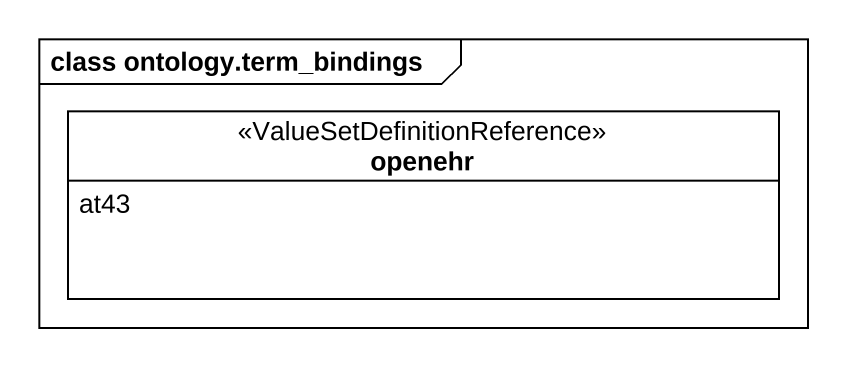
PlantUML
@startuml
mainframe class ontology.term_bindings
hide circle
hide empty members
enum openehr <<ValueSetDefinitionReference>> {
  at43
}
@enduml
